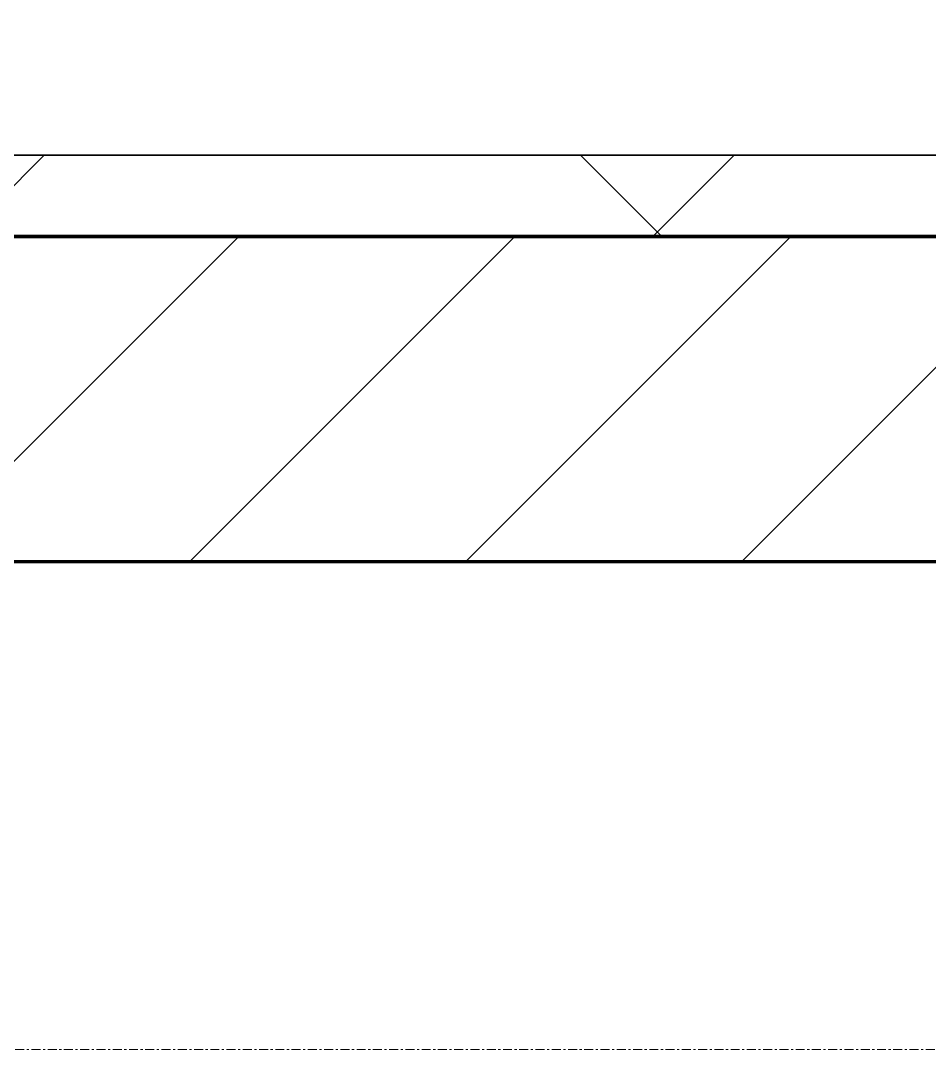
# Model space of a CAD drawing. Header units: millimetres. Extents: x -794334 to -714814, y -17806 to 22403.
# Drawn here: x -778492 to -777933, y -4321 to -3688 of the extents above; entities that cross this region are included whole.
import ezdxf
from ezdxf.xclip import XClip

# ---------------------------------------------------------------- set-up
doc = ezdxf.new("R2010")
doc.units = ezdxf.units.MM
doc.header["$XCLIPFRAME"] = 0
doc.linetypes.add('DPA_Grid _ Level 100', pattern=[10, 5.5, -1.6, 1.3, -1.6])
for name, color, linetype, lineweight in [('A-GLAZ-CURT', 2, 'Continuous', 9), ('A-WALL', 5, 'Continuous', 35), ('A-WALL-FNSH', 2, 'Continuous', 35), ('A-WALL-PATT', 1, 'Continuous', 35), ('S-GRID', 251, 'Continuous', 9), ('WALL-E', 2, 'Continuous', 35)]:
    doc.layers.add(name, color=color, linetype=linetype, lineweight=lineweight)
doc.layers.add('A11_ALU.SOLID SHEET', color=2, linetype='Continuous')

# ---------------------------------------------------------------- blocks, each defined once
blk = doc.blocks.new('*U804')
at = {"layer": 'S-GRID', "linetype": 'DPA_Grid _ Level 100'}
blk.add_line((57942.91, -7900), (-14128.88, -7900), dxfattribs=at)
blk = doc.blocks.new('PPLS-PP19_Custom Tile Pattern - Custom Tile Pattern-V58-4252-01 ENLARGED CONCOURSE LEVEL - REFLECTED CEILING PLAN - SHEET 3')
at = {"layer": 'A-GLAZ-CURT'}
for p, q in [((-300, 0), (300, 0)), ((300, 0), (-300, 0)), ((-222.32, 0), (-205, 0)), ((-205, 0), (-222.32, 0)), ((195.99, 0), (213.31, 0)), ((213.31, 0), (195.99, 0)), ((230.06, 0), (300, 0)), ((-300, -50), (300, -50)), ((300, -50), (-300, -50))]:
    blk.add_line(p, q, dxfattribs=at)
at = {"layer": 'A-GLAZ-CURT', "flags": 128}
for points in [[(-214.83, 0), (-207.71, 0), (-200.76, 0), (-194.02, 0), (-187.54, 0), (-181.38, 0), (-175.58, 0), (-170.25, 0), (-165.64, 0), (-162.01, 0), (-159.53, 0), (-157.46, 0), (-154.52, 0), (-149.42, 0), (-141.84, 0), (-132.81, 0), (-126.08, 0)], [(-190.44, 0), (-196.37, 0), (-202.58, 0), (-209.04, 0), (-215.73, 0), (-222.63, 0), (-229.72, 0), (-236.97, 0), (-244.39, 0), (-251.96, 0), (-259.67, 0), (-267.51, 0), (-275.48, 0), (-283.55, 0), (-291.73, 0), (-300, 0)], [(-125.17, 0), (-128.55, 0), (-134.16, 0), (-140.03, 0), (-145.5, 0), (-150.63, 0), (-155.53, 0), (-160.27, 0), (-164.95, 0), (-169.65, 0), (-174.47, 0), (-179.49, 0), (-184.81, 0), (-189.57, 0)]]:
    blk.add_lwpolyline(points, dxfattribs=at)
at = {"layer": 'A-GLAZ-CURT'}
for points, knots in [([(-300, 0), (-284.65, 0), (-236.57, 0), (-174.61, 0), (-129.95, 0), (-110.8, 0), (-99.5, 0), (-91.46, 0)], [-5323.127839, -5323.127839, -5323.127839, -5323.127839, -4502.809032, -2700.551212, -1002.059161, -460.363443, 0, 0, 0, 0]), ([(-137.88, 0), (-140.56, 0), (-147.66, 0), (-147.69, 0), (-158.72, 0), (-174.02, 0), (-185.59, 0), (-209.77, 0), (-232.01, 0), (-251.03, 0), (-256.32, 0), (-257.59, 0)], [-3187.727384, -3187.727384, -3187.727384, -3187.727384, -2919.378265, -2477.344047, -2237.412286, -2029.680487, -1755.085331, -1400.429864, -858.079193, -543.655514, -424.07996, -424.07996, -424.07996, -424.07996]), ([(-122.46, 0), (-126.46, 0), (-152.89, 0), (-196.17, 0), (-242.06, 0), (-257.47, 0)], [-17507.862731, -17507.862731, -17507.862731, -17507.862731, -17136.203329, -15131.813646, -14224.121228, -14224.121228, -14224.121228, -14224.121228]), ([(-257.3, 0), (-256.97, 0), (-253.55, 0), (-241.25, 0), (-225.99, 0), (-213.1, 0), (-201.49, 0), (-194.17, 0), (-189.86, 0)], [-5684.140396, -5684.140396, -5684.140396, -5684.140396, -5657.471696, -5413.335975, -5017.494783, -4832.723979, -4666.091899, -4416.730713, -4416.730713, -4416.730713, -4416.730713]), ([(-133.82, 0), (-135.51, 0), (-137.8, 0), (-149.31, 0), (-162.01, 0), (-177.91, 0), (-199.46, 0), (-216.65, 0), (-231.26, 0), (-233.46, 0), (-234, 0)], [-2731.647847, -2731.647847, -2731.647847, -2731.647847, -2418.507304, -2308.929706, -2113.765672, -1763.376603, -1422.553702, -978.033455, -846.069444, -682.911962, -682.911962, -682.911962, -682.911962]), ([(-223.63, 0), (-219.39, 0), (-206.17, 0), (-188.58, 0), (-169.02, 0), (-152.12, 0), (-136.84, 0), (-127.33, 0), (-124.19, 0), (-123.43, 0), (-123.28, 0)], [-5463.295695, -5463.295695, -5463.295695, -5463.295695, -5161.076232, -4739.070012, -4465.409639, -4149.119819, -3839.893365, -3647.167523, -3488.92562, -3439.852845, -3439.852845, -3439.852845, -3439.852845]), ([(-189.59, 0), (-188.53, 0), (-181.47, 0), (-171.77, 0), (-158.7, 0), (-157.22, 0)], [-4411.526767, -4411.526767, -4411.526767, -4411.526767, -4349.945572, -4000.813434, -3840.635403, -3840.635403, -3840.635403, -3840.635403]), ([(-152.35, 0), (-151.03, 0), (-147.71, 0), (-143.57, 0), (-138.62, 0)], [-3494.978217, -3494.978217, -3494.978217, -3494.978217, -3371.022232, -3227.460399, -3227.460399, -3227.460399, -3227.460399]), ([(-118.78, 0), (-121.86, 0), (-126.28, 0), (-136.96, 0), (-147.46, 0), (-150.03, 0), (-150.57, 0)], [-5938.474035, -5938.474035, -5938.474035, -5938.474035, -5700.061948, -5508.838257, -5298.784692, -5196.16478, -5196.16478, -5196.16478, -5196.16478]), ([(-150.34, 0), (-150.07, 0), (-147.75, 0), (-142.6, 0), (-127.26, 0), (-107.3, 0), (-90.42, 0), (-75.26, 0), (-68.41, 0), (-65.12, 0), (-63.63, 0)], [-4948.728362, -4948.728362, -4948.728362, -4948.728362, -4883.323924, -4440.880425, -4054.690705, -3793.097032, -3402.597032, -3144.956779, -3050.982048, -2969.237017, -2969.237017, -2969.237017, -2969.237017]), ([(-122.81, 0), (-128.03, 0), (-136.73, 0), (-147.74, 0), (-149.07, 0)], [-6742.200112, -6742.200112, -6742.200112, -6742.200112, -6449.282163, -6277.220794, -6277.220794, -6277.220794, -6277.220794]), ([(-148.23, 0), (-146.94, 0), (-140.15, 0), (-137.28, 0), (-133.93, 0), (-128.78, 0), (-126.5, 0)], [-6162.058746, -6162.058746, -6162.058746, -6162.058746, -6017.569127, -5560.701257, -5364.112219, -5231.017328, -5231.017328, -5231.017328, -5231.017328]), ([(-121.72, 0), (-123.4, 0), (-128.96, 0), (-139.03, 0), (-146.11, 0), (-146.95, 0)], [-1033.401831, -1033.401831, -1033.401831, -1033.401831, -945.742622, -741.901385, -489.130243, -489.130243, -489.130243, -489.130243]), ([(-146.69, 0), (-146.59, 0), (-145.49, 0), (-135.69, 0), (-128.29, 0), (-125.15, 0)], [-420.34245, -420.34245, -420.34245, -420.34245, -406.956646, -290.263673, 0, 0, 0, 0]), ([(-127.41, 0), (-131.63, 0), (-133.16, 0), (-134.09, 0), (-134.15, 0)], [-8540.990293, -8540.990293, -8540.990293, -8540.990293, -8266.114998, -8246.473386, -8246.473386, -8246.473386, -8246.473386]), ([(-134.15, 0), (-133.32, 0), (-130.31, 0), (-117.33, 0), (-92.04, 0), (-74.02, 0), (-62.74, 0), (-60.36, 0), (-59.97, 0)], [-7657.439573, -7657.439573, -7657.439573, -7657.439573, -7293.749979, -6839.55839, -6236.997189, -5713.340575, -5140.470607, -5006.787413, -5006.787413, -5006.787413, -5006.787413]), ([(-120.13, 0), (-120.14, 0), (-120.24, 0), (-121.3, 0), (-129.25, 0), (-133.82, 0)], [-2933.992132, -2933.992132, -2933.992132, -2933.992132, -2920.575025, -2840.280255, -2731.647847, -2731.647847, -2731.647847, -2731.647847]), ([(-113.43, 0), (-113.44, 0), (-113.96, 0), (-119.73, 0), (-125.43, 0), (-127.03, 0), (-127.41, 0)], [-328.499627, -328.499627, -328.499627, -328.499627, -282.672656, -98.539552, -24.539552, 0, 0, 0, 0]), ([(-126.5, 0), (-122.44, 0), (-108.71, 0), (-86.68, 0), (-64.27, 0), (-56.57, 0), (-54.16, 0)], [-5231.017328, -5231.017328, -5231.017328, -5231.017328, -4994.692869, -4542.524482, -4008.285538, -3736.440949, -3736.440949, -3736.440949, -3736.440949]), ([(-125.15, 0), (-124.93, 0), (-124.21, 0), (-123.33, 0), (-122.65, 0)], [-3362.7396, -3362.7396, -3362.7396, -3362.7396, -3342.215224, -3292.682525, -3292.682525, -3292.682525, -3292.682525]), ([(-121.78, 0), (-118.86, 0), (-111.68, 0), (-98.9, 0), (-85.29, 0), (-71.67, 0), (-65.93, 0), (-65.07, 0)], [-3272.481108, -3272.481108, -3272.481108, -3272.481108, -3074.362186, -2902.289527, -2605.247022, -2322.099534, -2241.8264, -2241.8264, -2241.8264, -2241.8264]), ([(-72.93, 0), (-75.51, 0), (-88.72, 0), (-106.65, 0), (-121.71, 0)], [-19442.345229, -19442.345229, -19442.345229, -19442.345229, -18935.241197, -17530.940118, -17530.940118, -17530.940118, -17530.940118]), ([(-54.79, 0), (-62.66, 0), (-79.26, 0), (-104.62, 0), (-117.42, 0), (-121.71, 0)], [-8020.893237, -8020.893237, -8020.893237, -8020.893237, -7508.296369, -7004.680444, -6762.804359, -6762.804359, -6762.804359, -6762.804359]), ([(-86.16, 0), (-91.37, 0), (-102.3, 0), (-114.52, 0), (-120.72, 0)], [-1681.3698, -1681.3698, -1681.3698, -1681.3698, -1374.161226, -1050.856125, -1050.856125, -1050.856125, -1050.856125]), ([(-53.79, 0), (-56.06, 0), (-63.81, 0), (-81.23, 0), (-99.51, 0), (-114.02, 0), (-117.28, 0), (-118.78, 0)], [-1221.744587, -1221.744587, -1221.744587, -1221.744587, -1060.00838, -740.068933, -229.489605, -116.330425, 0, 0, 0, 0]), ([(-117.74, 0), (-117.19, 0), (-114.78, 0), (-113.43, 0), (-113.43, 0)], [-821.249067, -821.249067, -821.249067, -821.249067, -394.672656, -330.879064, -330.879064, -330.879064, -330.879064]), ([(-36.62, 0), (-36.62, 0), (-40.35, 0), (-44.32, 0), (-58.97, 0), (-85.2, 0), (-107.61, 0), (-116.56, 0), (-117.56, 0)], [-4069.478503, -4069.478503, -4069.478503, -4069.478503, -3858.647035, -3538.256648, -2842.901703, -2193.204658, -1433.981041, -985.49888, -985.49888, -985.49888, -985.49888]), ([(-115.82, 0), (-114.96, 0), (-110.41, 0), (-96.78, 0), (-71.33, 0), (-42.53, 0), (-12.78, 0), (4.23, 0), (9.64, 0), (10.14, 0), (10.18, 0)], [-5724.064692, -5724.064692, -5724.064692, -5724.064692, -5430.283136, -5103.229623, -4799.173296, -4065.652676, -3589.737505, -3285.047089, -3066.359526, -3044.715262, -3044.715262, -3044.715262, -3044.715262]), ([(9.32, 0), (9.08, 0), (7.65, 0), (2.57, 0), (-12.23, 0), (-25.64, 0), (-40, 0), (-56.24, 0), (-75.59, 0), (-94, 0), (-112.01, 0), (-114.94, 0), (-115.63, 0)], [-2922.926651, -2922.926651, -2922.926651, -2922.926651, -2882.788014, -2720.818881, -2518.50168, -2125.455881, -1792.521578, -1466.981642, -1208.454564, -789.402658, -501.969187, -243.577221, -243.577221, -243.577221, -243.577221]), ([(-91.46, 0), (-90.09, 0), (-84.7, 0), (-77.43, 0), (-72.73, 0), (-72.64, 0), (-72.64, 0)], [-19832.387487, -19832.387487, -19832.387487, -19832.387487, -19753.885894, -19541.04734, -19478.625389, -19471.062469, -19471.062469, -19471.062469, -19471.062469]), ([(-63.96, 0), (-64.13, 0), (-72.5, 0), (-80.63, 0), (-86.16, 0)], [-2171.769325, -2171.769325, -2171.769325, -2171.769325, -2007.031671, -1681.3698, -1681.3698, -1681.3698, -1681.3698]), ([(-53.83, 0), (-55.33, 0), (-59.83, 0), (-71.66, 0), (-77.83, 0), (-82.66, 0), (-83.28, 0), (-83.28, 0)], [-2240.263237, -2240.263237, -2240.263237, -2240.263237, -2161.752162, -2006.592567, -1646.621388, -1424.436217, -1393.971743, -1393.971743, -1393.971743, -1393.971743]), ([(-83.28, 0), (-83.28, 0), (-82.91, 0), (-76.14, 0), (-62.97, 0), (-48.14, 0), (-36.49, 0), (-33.57, 0), (-29.94, 0), (-28.57, 0)], [-1393.4169, -1393.4169, -1393.4169, -1393.4169, -1353.722004, -1274.333717, -1073.56893, -651.549973, -296.515819, -83.513472, 0, 0, 0, 0]), ([(-66.39, 0), (-66.39, 0), (-63.63, 0), (-53.63, 0), (-34.42, 0), (-29.82, 0), (-29.19, 0)], [-2493.31794, -2493.31794, -2493.31794, -2493.31794, -2315.303971, -1809.437387, -963.711516, -666.19313, -666.19313, -666.19313, -666.19313]), ([(31.18, 0), (25.97, 0), (11.99, 0), (-16.92, 0), (-47.42, 0), (-65.77, 0), (-66.37, 0), (-66.38, 0)], [-4496.803627, -4496.803627, -4496.803627, -4496.803627, -4222.080604, -3745.412743, -2981.410125, -2542.574734, -2498.224237, -2498.224237, -2498.224237, -2498.224237]), ([(-63.63, 0), (-61.49, 0), (-57.39, 0), (-55.94, 0), (-54.5, 0), (-54.36, 0)], [-2969.237017, -2969.237017, -2969.237017, -2969.237017, -2851.217951, -2734.127174, -2721.800599, -2721.800599, -2721.800599, -2721.800599]), ([(-58.83, 0), (-58.37, 0), (-57.29, 0), (-54.23, 0), (-46.33, 0), (-42.62, 0), (-41.76, 0)], [-4859.52896, -4859.52896, -4859.52896, -4859.52896, -4680.891996, -4469.85053, -4321.566175, -4270.495146, -4270.495146, -4270.495146, -4270.495146]), ([(-53.94, 0), (-51.02, 0), (-44.92, 0), (-40.79, 0), (-40.46, 0), (-40.44, 0)], [-2710.126508, -2710.126508, -2710.126508, -2710.126508, -2474.780881, -2410.990208, -2350.645972, -2350.645972, -2350.645972, -2350.645972]), ([(-53.85, 0), (-53.54, 0), (-51.99, 0), (-48.53, 0), (-30.79, 0), (-18.03, 0), (5.2, 0), (11.43, 0), (13.33, 0)], [-3724.422104, -3724.422104, -3724.422104, -3724.422104, -3689.699207, -3546.54457, -3315.260113, -2864.387349, -2439.246196, -2241.864569, -2241.864569, -2241.864569, -2241.864569]), ([(-26.75, 0), (-27.82, 0), (-36.18, 0), (-45.89, 0), (-53.35, 0), (-53.83, 0)], [-8718.362214, -8718.362214, -8718.362214, -8718.362214, -8532.293389, -8073.216054, -8041.757634, -8041.757634, -8041.757634, -8041.757634]), ([(-29.03, 0), (-33.97, 0), (-42.05, 0), (-50.09, 0), (-53.17, 0)], [-2680.714891, -2680.714891, -2680.714891, -2680.714891, -2413.671296, -2251.800508, -2251.800508, -2251.800508, -2251.800508]), ([(-36.33, 0), (-36.43, 0), (-37.27, 0), (-45.02, 0), (-45.87, 0), (-50.85, 0), (-53.14, 0)], [-1855.773136, -1855.773136, -1855.773136, -1855.773136, -1810.870157, -1672.078046, -1405.135169, -1237.182091, -1237.182091, -1237.182091, -1237.182091]), ([(-51.83, 0), (-51.83, 0), (-51.78, 0), (-47.4, 0), (-46.01, 0), (-40.22, 0), (-36.78, 0)], [-632.814994, -632.814994, -632.814994, -632.814994, -627.965721, -508.377888, -260.442412, 0, 0, 0, 0]), ([(14.07, 0), (8.89, 0), (-3.13, 0), (-20.62, 0), (-32.81, 0), (-44.85, 0), (-51.43, 0), (-51.79, 0)], [-1914.17812, -1914.17812, -1914.17812, -1914.17812, -1617.263037, -1290.787923, -1039.307308, -819.71621, -644.910881, -644.910881, -644.910881, -644.910881]), ([(-41.76, 0), (-39.9, 0), (-37.72, 0), (-36.92, 0), (-36.77, 0)], [-4270.495146, -4270.495146, -4270.495146, -4270.495146, -4161.040818, -4106.245333, -4106.245333, -4106.245333, -4106.245333]), ([(-36.78, 0), (-32.43, 0), (-19.22, 0), (-1.66, 0), (10.99, 0), (14.03, 0)], [-6191.144455, -6191.144455, -6191.144455, -6191.144455, -5862.463379, -5340.621928, -5178.333449, -5178.333449, -5178.333449, -5178.333449]), ([(-36.29, 0), (-36.29, 0), (-34.66, 0), (-28.88, 0), (-26.95, 0), (-26.54, 0)], [-9150.272121, -9150.272121, -9150.272121, -9150.272121, -9057.163041, -8919.836787, -8834.607043, -8834.607043, -8834.607043, -8834.607043]), ([(14.04, 0), (10.39, 0), (-0.77, 0), (-16.58, 0), (-34.76, 0), (-36.04, 0)], [-10110.253086, -10110.253086, -10110.253086, -10110.253086, -9884.23066, -9424.652049, -9182.880979, -9182.880979, -9182.880979, -9182.880979]), ([(-33.34, 0), (-33.34, 0), (-32.93, 0), (-31.16, 0), (-30.52, 0)], [-2415.024266, -2415.024266, -2415.024266, -2415.024266, -2357.633367, -2323.618664, -2323.618664, -2323.618664, -2323.618664]), ([(70.61, 0), (66.16, 0), (55.8, 0), (39.61, 0), (24.74, 0), (2.64, 0), (-17.84, 0), (-30.57, 0), (-31.82, 0), (-32, 0)], [-4647.237329, -4647.237329, -4647.237329, -4647.237329, -4326.416877, -4098.545751, -3766.694881, -3333.063701, -2994.501669, -2698.150104, -2614.070998, -2614.070998, -2614.070998, -2614.070998]), ([(-30.76, 0), (-30.73, 0), (-29.99, 0), (-23.47, 0), (-15.75, 0), (-15.19, 0)], [-54176.191683, -54176.191683, -54176.191683, -54176.191683, -54157.274271, -53749.15266, -53717.791567, -53717.791567, -53717.791567, -53717.791567]), ([(-30.52, 0), (-27.11, 0), (-17.83, 0), (5.99, 0), (22.06, 0), (37.44, 0), (45.92, 0), (57.76, 0), (64.47, 0), (72.74, 0), (75.22, 0), (76.03, 0), (76.21, 0)], [-2323.618664, -2323.618664, -2323.618664, -2323.618664, -2142.497158, -1716.209403, -1206.526904, -1089.329421, -901.315459, -753.071572, -495.328968, -421.953223, -334.951786, -290.452333, -290.452333, -290.452333, -290.452333]), ([(-13, 0), (-14.35, 0), (-17.68, 0), (-25.97, 0), (-29.52, 0), (-30.21, 0)], [-55207.591944, -55207.591944, -55207.591944, -55207.591944, -54789.006179, -54461.685999, -54290.791712, -54290.791712, -54290.791712, -54290.791712]), ([(8.33, 0), (8.19, 0), (7.18, 0), (0.32, 0), (-13.89, 0), (-24.92, 0), (-29.03, 0)], [-3574.286521, -3574.286521, -3574.286521, -3574.286521, -3526.962355, -3285.499107, -2903.012179, -2680.714891, -2680.714891, -2680.714891, -2680.714891]), ([(-28.98, 0), (-28.66, 0), (-27.39, 0), (-24.45, 0), (-22.56, 0)], [-166.548282, -166.548282, -166.548282, -166.548282, -102.06493, 0, 0, 0, 0]), ([(-28.57, 0), (-26.93, 0), (-20.29, 0), (-11.45, 0), (2.08, 0), (13.15, 0), (21.24, 0), (24.62, 0), (24.72, 0), (24.72, 0)], [-5361.429781, -5361.429781, -5361.429781, -5361.429781, -5261.36855, -5050.479954, -4785.90057, -4596.498881, -4445.288762, -4384.376941, -4376.041937, -4376.041937, -4376.041937, -4376.041937]), ([(-22.56, 0), (-20.27, 0), (-17.03, 0), (-11.36, 0), (-7.66, 0), (-6.6, 0), (-6.44, 0)], [-56468.192263, -56468.192263, -56468.192263, -56468.192263, -56344.022017, -56303.229861, -56166.290093, -56124.392176, -56124.392176, -56124.392176, -56124.392176]), ([(-15.19, 0), (-13.07, 0), (7.48, 0), (42.82, 0), (88.72, 0), (120.63, 0), (138.28, 0), (138.53, 0)], [-461.142613, -461.142613, -461.142613, -461.142613, -429.606584, -390.253598, -346.313304, -291.370682, -290.5735, -290.5735, -290.5735, -290.5735]), ([(-6.54, 0), (-6.73, 0), (-7.2, 0), (-7.6, 0), (-7.79, 0)], [-56009.792147, -56009.792147, -56009.792147, -56009.792147, -55949.290093, -55895.192118, -55895.192118, -55895.192118, -55895.192118]), ([(-2.63, 0), (-2.47, 0), (-1.22, 0), (4.92, 0), (15.97, 0), (22.54, 0), (24.49, 0)], [-226.825321, -226.825321, -226.825321, -226.825321, -220.269177, -206.416616, -198.214427, -187.717507, -187.717507, -187.717507, -187.717507]), ([(103.09, 0), (101.08, 0), (86.31, 0), (63.34, 0), (35.84, 0), (12, 0), (3.08, 0), (-1.67, 0), (-2.25, 0)], [-375.435014, -375.435014, -375.435014, -375.435014, -369.147452, -330.153101, -307.516438, -285.83788, -246.234814, -234.646884, -234.646884, -234.646884, -234.646884]), ([(24.69, 0), (24.54, 0), (20.99, 0), (17.54, 0), (14.74, 0), (14.01, 0)], [-4368.572414, -4368.572414, -4368.572414, -4368.572414, -4306.476363, -4080.000647, -3994.841904, -3994.841904, -3994.841904, -3994.841904]), ([(14.02, 0), (15.31, 0), (17.83, 0), (22.91, 0), (31, 0), (39.04, 0), (51.19, 0), (58.74, 0), (61.34, 0), (61.45, 0)], [-2218.141896, -2218.141896, -2218.141896, -2218.141896, -2084.094819, -1956.422387, -1818.904206, -1645.594513, -1443.202566, -1228.752106, -1120.932285, -1120.932285, -1120.932285, -1120.932285]), ([(30.82, 0), (29.27, 0), (23.76, 0), (18.21, 0), (14.18, 0)], [-10462.034656, -10462.034656, -10462.034656, -10462.034656, -10363.088938, -10113.300168, -10113.300168, -10113.300168, -10113.300168]), ([(15.1, 0), (26.08, 0), (46.75, 0), (70.92, 0), (82.12, 0), (83.66, 0)], [-5159.287046, -5159.287046, -5159.287046, -5159.287046, -4573.028122, -4094.177415, -3869.465285, -3869.465285, -3869.465285, -3869.465285]), ([(76.63, 0), (74.8, 0), (67.65, 0), (53.52, 0), (37, 0), (24.24, 0), (18.1, 0), (15.14, 0)], [-3095.572228, -3095.572228, -3095.572228, -3095.572228, -2950.589685, -2634.532728, -2313.748533, -2106.613311, -1934.732642, -1934.732642, -1934.732642, -1934.732642]), ([(18.16, 0), (19.15, 0), (24.25, 0), (25.66, 0), (26.12, 0)], [-5700.113719, -5700.113719, -5700.113719, -5700.113719, -5554.232259, -5302.431367, -5302.431367, -5302.431367, -5302.431367]), ([(81.92, 0), (79.5, 0), (74.03, 0), (62.26, 0), (51.85, 0), (43.81, 0), (29.53, 0), (20.67, 0), (18.85, 0), (18.16, 0)], [-7117.976291, -7117.976291, -7117.976291, -7117.976291, -6924.452779, -6738.82075, -6548.303034, -6314.283804, -6135.05769, -5972.647715, -5832.674503, -5832.674503, -5832.674503, -5832.674503]), ([(27.44, 0), (27.9, 0), (29.54, 0), (38.07, 0), (53.39, 0), (71.67, 0), (79.78, 0), (81.76, 0), (82.01, 0)], [-5037.309798, -5037.309798, -5037.309798, -5037.309798, -4887.603822, -4705.298446, -4353.683244, -3960.84581, -3759.045785, -3727.147604, -3727.147604, -3727.147604, -3727.147604]), ([(27.89, 0), (29.09, 0), (33.4, 0), (48.37, 0), (65.25, 0), (77.2, 0), (81.91, 0)], [-147.777612, -147.777612, -147.777612, -147.777612, -135.792042, -118.513713, -97.899267, -84.170694, -84.170694, -84.170694, -84.170694]), ([(53.18, 0), (53.06, 0), (52.22, 0), (44.99, 0), (36.46, 0), (30.82, 0)], [-622.740158, -622.740158, -622.740158, -622.740158, -566.066452, -360.610861, 0, 0, 0, 0]), ([(136.44, 0), (121.66, 0), (86.93, 0), (51.16, 0), (31.18, 0)], [-106.750556, -106.750556, -106.750556, -106.750556, -59.610984, 0, 0, 0, 0]), ([(81.91, 0), (77.66, 0), (68.76, 0), (57.82, 0), (46.51, 0), (41.18, 0), (36.02, 0), (35.54, 0), (35.54, 0)], [-372.986956, -372.986956, -372.986956, -372.986956, -357.622665, -341.267687, -334.000314, -326.15566, -319.318397, -317.489778, -317.489778, -317.489778, -317.489778]), ([(36.29, 0), (37.77, 0), (48.82, 0), (64.79, 0), (95.91, 0), (124.45, 0), (132.42, 0), (134.6, 0)], [-314.598523, -314.598523, -314.598523, -314.598523, -305.899624, -287.17622, -249.500363, -194.761443, -152.241002, -152.241002, -152.241002, -152.241002]), ([(61.47, 0), (61.47, 0), (61.21, 0), (54.61, 0), (53.71, 0), (53.56, 0)], [-1113.311073, -1113.311073, -1113.311073, -1113.311073, -1096.402191, -891.204116, -747.28819, -747.28819, -747.28819, -747.28819]), ([(76.22, 0), (75.58, 0), (73.64, 0), (71.05, 0), (70.61, 0)], [-193.634889, -193.634889, -193.634889, -193.634889, -31.537676, 0, 0, 0, 0]), ([(114.39, 0), (114.2, 0), (112.08, 0), (105.42, 0), (92.38, 0), (87.25, 0), (82.17, 0), (81.96, 0)], [-8148.58938, -8148.58938, -8148.58938, -8148.58938, -8105.191388, -7723.759874, -7531.75727, -7135.649961, -7119.293879, -7119.293879, -7119.293879, -7119.293879]), ([(82.22, 0), (89.12, 0), (104.14, 0), (116.36, 0), (128.63, 0), (128.95, 0)], [-83.87378, -83.87378, -83.87378, -83.87378, -63.759246, -39.050993, -35.895543, -35.895543, -35.895543, -35.895543]), ([(82.36, 0), (85.14, 0), (86.33, 0), (92.51, 0), (94.33, 0)], [-3711.701957, -3711.701957, -3711.701957, -3711.701957, -3336.541051, -2783.776468, -2783.776468, -2783.776468, -2783.776468]), ([(149.52, 0), (146.96, 0), (135.44, 0), (113.22, 0), (90.27, 0), (82.45, 0)], [-476.956044, -476.956044, -476.956044, -476.956044, -458.593899, -401.860199, -373.637621, -373.637621, -373.637621, -373.637621]), ([(94.4, 0), (94.4, 0), (94.64, 0), (99.11, 0), (108.97, 0), (120.79, 0), (139.94, 0), (163.31, 0), (185.23, 0), (193.62, 0), (194.69, 0), (194.79, 0)], [-2348.345796, -2348.345796, -2348.345796, -2348.345796, -2310.419338, -2233.599744, -2052.234781, -1843.028543, -1530.39897, -1095.004608, -529.74427, -295.064701, -265.121568, -265.121568, -265.121568, -265.121568]), ([(129.02, 0), (129.02, 0), (124.41, 0), (122.35, 0), (114.96, 0), (108.04, 0), (103.09, 0)], [-35.386604, -35.386604, -35.386604, -35.386604, -31.430235, -22.807238, -15.488593, 0, 0, 0, 0]), ([(149.73, 0), (147.27, 0), (142.2, 0), (134.04, 0), (126.24, 0), (118.6, 0), (114.23, 0), (111.98, 0), (105.66, 0), (105.23, 0), (105.23, 0)], [-10035.631131, -10035.631131, -10035.631131, -10035.631131, -9847.788484, -9677.714971, -9567.007022, -9453.21225, -9220.200448, -9012.77275, -8966.157302, -8929.495943, -8929.495943, -8929.495943, -8929.495943]), ([(105.26, 0), (105.52, 0), (111.01, 0), (112.65, 0), (113.59, 0)], [-8920.561005, -8920.561005, -8920.561005, -8920.561005, -8814.835624, -8577.462505, -8577.462505, -8577.462505, -8577.462505]), ([(128.58, 0), (128.8, 0), (130.16, 0), (139.26, 0), (152.67, 0), (161.24, 0), (162.19, 0), (162.75, 0)], [-633.326174, -633.326174, -633.326174, -633.326174, -627.736123, -618.981161, -602.094757, -592.980799, -581.414464, -581.414464, -581.414464, -581.414464]), ([(137.1, 0), (136, 0), (133.64, 0), (129.87, 0), (129.11, 0)], [-670.405967, -670.405967, -670.405967, -670.405967, -651.020627, -640.742133, -640.742133, -640.742133, -640.742133]), ([(157.9, 0), (156.77, 0), (153.84, 0), (150.59, 0), (149.79, 0)], [-10292.955006, -10292.955006, -10292.955006, -10292.955006, -10098.273015, -10037.125921, -10037.125921, -10037.125921, -10037.125921]), ([(168.37, 0), (167.68, 0), (163.64, 0), (157.16, 0), (149.8, 0)], [-543.375029, -543.375029, -543.375029, -543.375029, -530.793311, -477.619411, -477.619411, -477.619411, -477.619411]), ([(193.8, 0), (193.33, 0), (190.11, 0), (183.13, 0), (171, 0), (161.95, 0), (161.28, 0), (158.35, 0), (157.85, 0), (157.77, 0)], [-11665.349007, -11665.349007, -11665.349007, -11665.349007, -11565.880756, -11105.624034, -10839.086983, -10768.332124, -10666.779182, -10580.760289, -10550.278881, -10550.278881, -10550.278881, -10550.278881]), ([(284.63, 0), (276.28, 0), (249.08, 0), (207.11, 0), (177.41, 0), (159.34, 0), (158.33, 0), (158.3, 0)], [-269.834138, -269.834138, -269.834138, -269.834138, -244.693688, -187.987675, -143.776725, -129.632772, -123.352749, -123.352749, -123.352749, -123.352749]), ([(159.07, 0), (159.13, 0), (160.84, 0), (165.21, 0), (174.15, 0), (185.98, 0), (208.82, 0), (219.42, 0), (230.06, 0)], [-115.643202, -115.643202, -115.643202, -115.643202, -114.681583, -87.660824, -65.295536, -41.623857, -24.459831, 0, 0, 0, 0]), ([(162.75, 0), (165.4, 0), (170.91, 0), (172.61, 0), (172.61, 0)], [-111.264224, -111.264224, -111.264224, -111.264224, -56.742688, -19.085662, -19.085662, -19.085662, -19.085662]), ([(247.1, 0), (246.76, 0), (245.04, 0), (238.34, 0), (226.56, 0), (221.1, 0), (200.27, 0), (182.99, 0), (174.27, 0), (169.67, 0), (168.99, 0)], [-9649.085549, -9649.085549, -9649.085549, -9649.085549, -9581.591397, -9406.094246, -9221.510254, -9016.44624, -8717.832359, -8253.978395, -8152.463617, -8069.855175, -8069.855175, -8069.855175, -8069.855175]), ([(215.22, 0), (214.62, 0), (210.55, 0), (203.98, 0), (187.54, 0), (175.3, 0), (169.49, 0)], [-203.825446, -203.825446, -203.825446, -203.825446, -198.527383, -184.406837, -162.427601, -142.916156, -142.916156, -142.916156, -142.916156]), ([(171.51, 0), (176.48, 0), (193.23, 0), (201.73, 0), (208.81, 0), (213.9, 0), (241.96, 0), (266.73, 0), (279.34, 0), (283.89, 0), (284.4, 0)], [-7971.819559, -7971.819559, -7971.819559, -7971.819559, -7784.112253, -7606.717214, -7289.299508, -7042.621073, -6582.165592, -6068.460911, -5766.029927, -5727.361335, -5727.361335, -5727.361335, -5727.361335]), ([(172.07, 0), (177.66, 0), (187.87, 0), (201.08, 0), (207.47, 0), (213.96, 0), (215.11, 0)], [-255.364076, -255.364076, -255.364076, -255.364076, -237.955587, -223.92608, -215.862851, -208.75215, -208.75215, -208.75215, -208.75215]), ([(300, 0), (288.22, 0), (262, 0), (230.43, 0), (219.94, 0), (219.02, 0)], [-12528.858583, -12528.858583, -12528.858583, -12528.858583, -11905.454923, -11162.864862, -10856.732305, -10856.732305, -10856.732305, -10856.732305]), ([(219.9, 0), (220.86, 0), (227.84, 0), (242.06, 0), (246.54, 0), (246.96, 0)], [-10670.940496, -10670.940496, -10670.940496, -10670.940496, -10511.382485, -9925.173265, -9834.877357, -9834.877357, -9834.877357, -9834.877357]), ([(297.38, 0), (295.84, 0), (291.87, 0), (286.11, 0), (285.29, 0)], [-4803.172655, -4803.172655, -4803.172655, -4803.172655, -4358.271401, -4182.155588, -4182.155588, -4182.155588, -4182.155588]), ([(285.6, 0), (287.27, 0), (292.3, 0), (296.52, 0), (297.86, 0), (298.09, 0)], [-5696.676636, -5696.676636, -5696.676636, -5696.676636, -5566.724884, -5280.360606, -5199.253518, -5199.253518, -5199.253518, -5199.253518]), ([(286.08, 0), (286.55, 0), (288.32, 0), (293.59, 0), (297.76, 0), (300, 0)], [-4011.010929, -4011.010929, -4011.010929, -4011.010929, -3959.664717, -3862.421465, -3746.95702, -3746.95702, -3746.95702, -3746.95702])]:
    blk.add_open_spline(points, degree=3, knots=knots, dxfattribs=at)
for points in [[(-39.84, 0), (-39.08, 0), (-38.11, 0), (-37.36, 0)], [(13.42, 0), (11.78, 0), (10.39, 0), (9.63, 0)], [(24.49, 0), (25.23, 0), (25.72, 0), (26.04, 0)], [(80.35, 0), (79.57, 0), (78.27, 0), (76.63, 0)], [(84.06, 0), (83.53, 0), (82.58, 0), (81.9, 0)], [(168.74, 0), (168.74, 0), (169.81, 0), (171.51, 0)], [(195.11, 0), (194.91, 0), (194.44, 0), (193.8, 0)], [(300, 0), (295.18, 0), (290.36, 0), (285.54, 0)]]:
    blk.add_open_spline(points, degree=3, dxfattribs=at)
blk = doc.blocks.new('PPLS-PP19_Custom Tile Pattern - Custom Tile Pattern-V59-4252-01 ENLARGED CONCOURSE LEVEL - REFLECTED CEILING PLAN - SHEET 3')
at = {"layer": 'A-GLAZ-CURT'}
for p, q in [((-300, 0), (300, 0)), ((300, 0), (-300, 0)), ((-293.07, 0), (-275.75, 0)), ((-275.75, 0), (-293.07, 0)), ((-300, -50), (300, -50)), ((300, -50), (-300, -50))]:
    blk.add_line(p, q, dxfattribs=at)
at = {"layer": 'A-GLAZ-CURT', "flags": 128}
for points in [[(-300, 0), (-291.56, 0), (-283.3, 0), (-275.2, 0), (-267.26, 0), (-259.45, 0), (-251.77, 0)], [(-179.49, 0), (-184.81, 0), (-190.44, 0), (-196.37, 0), (-202.58, 0), (-209.04, 0), (-215.73, 0), (-222.63, 0), (-229.72, 0), (-236.97, 0), (-244.39, 0), (-251.96, 0), (-259.67, 0), (-267.51, 0), (-275.48, 0), (-283.55, 0), (-291.73, 0), (-300, 0)]]:
    blk.add_lwpolyline(points, dxfattribs=at)
at = {"layer": 'A-GLAZ-CURT'}
for points, knots in [([(-300, 0), (-284.65, 0), (-236.57, 0), (-174.61, 0), (-129.95, 0), (-110.8, 0), (-99.5, 0), (-91.46, 0)], [-5323.127839, -5323.127839, -5323.127839, -5323.127839, -4502.809032, -2700.551212, -1002.059161, -460.363443, 0, 0, 0, 0]), ([(-178.92, 0), (-190.07, 0), (-221.77, 0), (-262.56, 0), (-294.48, 0), (-300, 0)], [-15958.17956, -15958.17956, -15958.17956, -15958.17956, -15131.813646, -13729.592194, -13439.944408, -13439.944408, -13439.944408, -13439.944408]), ([(-137.88, 0), (-140.56, 0), (-147.66, 0), (-147.69, 0), (-158.72, 0), (-174.02, 0), (-185.59, 0), (-209.77, 0), (-232.01, 0), (-255.22, 0), (-262.59, 0), (-264.9, 0), (-265.4, 0)], [-3187.727384, -3187.727384, -3187.727384, -3187.727384, -2919.378265, -2477.344047, -2237.412286, -2029.680487, -1755.085331, -1400.429864, -858.079193, -543.655514, -208.940337, 0, 0, 0, 0]), ([(-258.6, 0), (-257.91, 0), (-254.26, 0), (-241.25, 0), (-225.99, 0), (-213.1, 0), (-200.2, 0), (-189.29, 0), (-181.38, 0), (-178.71, 0)], [-5722.54675, -5722.54675, -5722.54675, -5722.54675, -5657.471696, -5413.335975, -5017.494783, -4832.723979, -4666.091899, -4349.945572, -4202.883777, -4202.883777, -4202.883777, -4202.883777])]:
    blk.add_open_spline(points, degree=3, knots=knots, dxfattribs=at)
blk = doc.blocks.new('*U1029')
at = {"layer": 'A-GLAZ-CURT'}
for name, p in [('PPLS-PP19_Custom Tile Pattern - Custom Tile Pattern-V58-4252-01 ENLARGED CONCOURSE LEVEL - REFLECTED CEILING PLAN - SHEET 3', (602.37, -7350)), ('PPLS-PP19_Custom Tile Pattern - Custom Tile Pattern-V59-4252-01 ENLARGED CONCOURSE LEVEL - REFLECTED CEILING PLAN - SHEET 3', (1202.37, -7350))]:
    blk.add_blockref(name, p, dxfattribs=at)
blk = doc.blocks.new('*U1630')
blk.add_lwpolyline([(22690, -750), (19166.45, -750), (19116.45, -700), (18966.44, -550), (-101025.39, -550), (-101025.39, -6704.96), (-96300, -6704.96), (-96300, -7350), (-94497.63, -7350), (17250, -7350), (17250, -6849.96), (18300, -6849.96), (22690, -6849.96)], close=True)

msp = doc.modelspace()

# ---------------------------------------------------------------- block references
at = {"layer": 'A11_ALU.SOLID SHEET'}
ref = msp.add_blockref('*U1630', (-744681.24, 3579.02), dxfattribs=at)
XClip(ref).set_block_clipping_path([(-45802.4668593339, -9620.0029952967), (23702.8690583039, 10334.9999958097)])

# ---------------------------------------------------------------- next in the draw order: hatches: boundary and pattern name
at = {"layer": 'A-WALL-PATT', "lineweight": 9}
h = msp.add_hatch(dxfattribs=at)
h.set_pattern_fill('FP_5', color=256, style=0, pattern_type=2)
h.set_pattern_definition([(45, (0, 0), (-212.13203, 212.13203), []), (135, (0, 0), (-212.13203, -212.13203), [])])
h.paths.add_polyline_path([(-727630.24, -3820.98), (-727382.37, -3820.98), (-727382.37, -3770.98), (-790483.7, -3770.98), (-790483.7, -3820.98), (-727766, -3820.98)])
h = msp.add_hatch(dxfattribs=at)
h.set_pattern_fill('FP_2', color=256, style=0, pattern_type=2)
h.set_pattern_definition([(45, (0, 0), (-84.852814, 84.852814), [])])
h.paths.add_polyline_path([(-727382.37, -4020.98), (-727382.37, -3820.98), (-790483.7, -3820.98), (-790483.7, -4020.98), (-727494.49, -4020.98)])

# ---------------------------------------------------------------- next in the draw order: linework, layer by layer
at = {"layer": 'A-WALL', "color": 7, "lineweight": 70}
for p, q in [((-780380, -3820.98), (-777980, -3820.98)), ((-777980, -3820.98), (-780380, -3820.98)), ((-777980, -3820.98), (-776780, -3820.98)), ((-776780, -3820.98), (-777980, -3820.98)), ((-777980, -4020.98), (-780380, -4020.98)), ((-776780, -4020.98), (-777980, -4020.98))]:
    msp.add_line(p, q, dxfattribs=at)
at = {"layer": 'A-WALL-FNSH', "color": 250}
for p, q in [((-780380, -3770.98), (-777980, -3770.98)), ((-777980, -3770.98), (-776780, -3770.98))]:
    msp.add_line(p, q, dxfattribs=at)
at = {"layer": 'WALL-E'}
for p, q in [((-727382.37, -4020.98), (-790483.7, -4020.98)), ((-790483.7, -4020.98), (-727382.37, -4020.98))]:
    msp.add_line(p, q, dxfattribs=at)

# ---------------------------------------------------------------- next in the draw order: block references
for name in ['*U804', '*U1029']:
    msp.add_blockref(name, (-778882.37, 3579.02))

doc.saveas('drawing.dxf')
